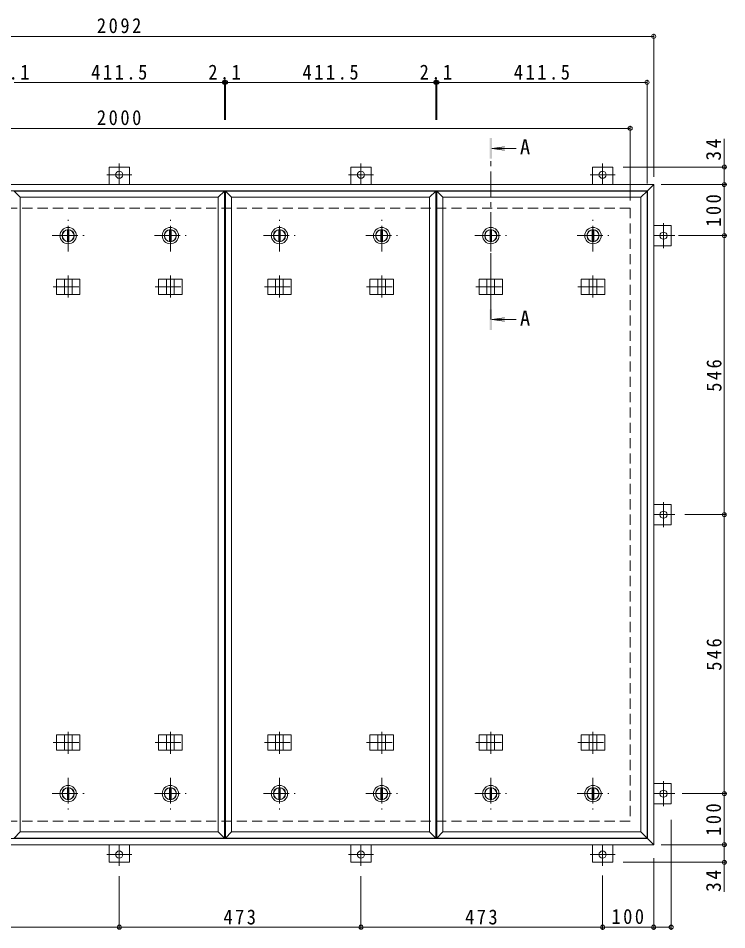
# Model space of a CAD drawing. Units: millimetres at full size, sheet at 1:10. Extents: x -2570 to 2484, y -1962 to 1502.
# Drawn here: x -1280 to 107, y -282 to 1502 of the extents above; entities that cross this region are included whole.
import ezdxf
from ezdxf.enums import TextEntityAlignment as Align

# ---------------------------------------------------------------- set-up
doc = ezdxf.new("R2010")
doc.units = ezdxf.units.MM
doc.header["$LTSCALE"] = 10
doc.header["$PDMODE"] = 32
doc.header["$PDSIZE"] = 8
doc.linetypes.add('CHAIN1', pattern=[8, 5, -1, 1, -1])
doc.linetypes.add('DASHED2', pattern=[3, 2, -1])
for name, color, linetype, lineweight in [('0-1_躯体', 2, 'DASHED2', 9), ('0-2_仕上', 4, 'Continuous', 9), ('0-3_建具', 4, 'Continuous', 9), ('0-5_寸法', 4, 'Continuous', 9), ('0-C', 2, 'Continuous', 9), ('0-E', 3, 'Continuous', 9), ('0-F', 7, 'Continuous', 9)]:
    doc.layers.add(name, color=color, linetype=linetype, lineweight=lineweight)
doc.styles.add('ＭＳ ゴシック', font='')
doc.styles.get('ＭＳ ゴシック').set_extended_font_data('MS Gothic')

msp = doc.modelspace()

# ---------------------------------------------------------------- linework, layer by layer
at = {"layer": '0-1_躯体'}
for p, q in [((-2082.1, 1130.07), (-82.1, 1130.07)), ((-82.1, 1130.07), (-82.1, -69.93)), ((-82.1, -69.93), (-2082.1, -69.93))]:
    msp.add_line(p, q, dxfattribs=at)
at = {"layer": '0-2_仕上'}
for p, q in [((-876.35, 1163.07), (-876.35, -102.93)), ((-874.23, 1163.07), (-874.23, -102.93)), ((-462.73, 1163.07), (-462.73, -102.93)), ((-460.6, 1163.07), (-460.6, -102.93)), ((-49.1, 1163.07), (-49.1, -102.93)), ((-1275.85, 1151.07), (-1275.85, -90.93)), ((-888.35, 1151.07), (-888.35, -90.93)), ((-862.23, 1151.07), (-862.23, -90.93)), ((-474.73, 1151.07), (-474.73, -90.93)), ((-448.6, 1151.07), (-448.6, -90.93)), ((-61.1, 1151.07), (-61.1, -90.93))]:
    msp.add_line(p, q, dxfattribs=at)
for points in [[(-1275.85, 1151.07), (-1287.85, 1163.07), (-876.35, 1163.07)], [(-1275.85, 1151.07), (-888.35, 1151.07), (-876.35, 1163.07)], [(-862.23, 1151.07), (-874.23, 1163.07), (-462.73, 1163.07)], [(-862.23, 1151.07), (-474.73, 1151.07), (-462.73, 1163.07)], [(-448.6, 1151.07), (-460.6, 1163.07), (-49.1, 1163.07)], [(-448.6, 1151.07), (-61.1, 1151.07), (-49.1, 1163.07)], [(-1275.85, -90.93), (-1287.85, -102.93), (-876.35, -102.93)], [(-1275.85, -90.93), (-888.35, -90.93), (-876.35, -102.93)], [(-862.23, -90.93), (-874.23, -102.93), (-462.73, -102.93)], [(-862.23, -90.93), (-474.73, -90.93), (-462.73, -102.93)], [(-448.6, -90.93), (-460.6, -102.93), (-49.1, -102.93)], [(-448.6, -90.93), (-61.1, -90.93), (-49.1, -102.93)]]:
    msp.add_lwpolyline(points, dxfattribs=at)
at = {"layer": '0-3_建具', "color": 2}
for p, q in [((-2128.1, 1176.07), (-36.1, 1176.07)), ((-2116.1, 1164.07), (-48.1, 1164.07)), ((-48.1, 1164.07), (-36.1, 1176.07)), ((-48.1, -103.93), (-48.1, 1164.07)), ((-36.1, 1176.07), (-36.1, -115.93)), ((-48.1, -103.93), (-2116.1, -103.93)), ((-48.1, -103.93), (-36.1, -115.93)), ((-36.1, -115.93), (-2128.1, -115.93))]:
    msp.add_line(p, q, dxfattribs=at)
at = {"layer": '0-3_建具'}
for p, q in [((-1205.19, 991.07), (-1205.19, 961.07)), ((-1205.19, 991.07), (-1159.01, 991.07)), ((-1189.6, 991.07), (-1189.6, 961.07)), ((-1174.6, 991.07), (-1174.6, 961.07)), ((-1159.01, 991.07), (-1159.01, 961.07)), ((-1005.19, 991.07), (-1005.19, 961.07)), ((-1005.19, 991.07), (-959.01, 991.07)), ((-989.6, 991.07), (-989.6, 961.07)), ((-974.6, 991.07), (-974.6, 961.07)), ((-959.01, 991.07), (-959.01, 961.07)), ((-791.57, 991.07), (-791.57, 961.07)), ((-791.57, 991.07), (-745.39, 991.07)), ((-775.98, 991.07), (-775.98, 961.07)), ((-760.98, 991.07), (-760.98, 961.07)), ((-745.39, 991.07), (-745.39, 961.07)), ((-591.57, 991.07), (-591.57, 961.07)), ((-591.57, 991.07), (-545.39, 991.07)), ((-575.98, 991.07), (-575.98, 961.07)), ((-560.98, 991.07), (-560.98, 961.07)), ((-545.39, 991.07), (-545.39, 961.07)), ((-377.94, 991.07), (-377.94, 961.07)), ((-377.94, 991.07), (-331.76, 991.07)), ((-362.35, 991.07), (-362.35, 961.07)), ((-347.35, 991.07), (-347.35, 961.07)), ((-331.76, 991.07), (-331.76, 961.07)), ((-177.94, 991.07), (-177.94, 961.07)), ((-177.94, 991.07), (-131.76, 991.07)), ((-162.35, 991.07), (-162.35, 961.07)), ((-147.35, 991.07), (-147.35, 961.07)), ((-131.76, 991.07), (-131.76, 961.07)), ((-1205.19, 961.07), (-1159.01, 961.07)), ((-1005.19, 961.07), (-959.01, 961.07)), ((-791.57, 961.07), (-745.39, 961.07)), ((-591.57, 961.07), (-545.39, 961.07)), ((-377.94, 961.07), (-331.76, 961.07)), ((-177.94, 961.07), (-131.76, 961.07)), ((-1205.19, 69.07), (-1205.19, 99.07)), ((-1205.19, 99.07), (-1159.01, 99.07)), ((-1189.6, 69.07), (-1189.6, 99.07)), ((-1174.6, 69.07), (-1174.6, 99.07)), ((-1159.01, 69.07), (-1159.01, 99.07)), ((-1005.19, 69.07), (-1005.19, 99.07)), ((-1005.19, 99.07), (-959.01, 99.07)), ((-989.6, 69.07), (-989.6, 99.07)), ((-974.6, 69.07), (-974.6, 99.07)), ((-959.01, 69.07), (-959.01, 99.07)), ((-791.57, 69.07), (-791.57, 99.07)), ((-791.57, 99.07), (-745.39, 99.07)), ((-775.98, 69.07), (-775.98, 99.07)), ((-760.98, 69.07), (-760.98, 99.07)), ((-745.39, 69.07), (-745.39, 99.07)), ((-591.57, 69.07), (-591.57, 99.07)), ((-591.57, 99.07), (-545.39, 99.07)), ((-575.98, 69.07), (-575.98, 99.07)), ((-560.98, 69.07), (-560.98, 99.07)), ((-545.39, 69.07), (-545.39, 99.07)), ((-377.94, 69.07), (-377.94, 99.07)), ((-377.94, 99.07), (-331.76, 99.07)), ((-362.35, 69.07), (-362.35, 99.07)), ((-347.35, 69.07), (-347.35, 99.07)), ((-331.76, 69.07), (-331.76, 99.07)), ((-177.94, 69.07), (-177.94, 99.07)), ((-177.94, 99.07), (-131.76, 99.07)), ((-162.35, 69.07), (-162.35, 99.07)), ((-147.35, 69.07), (-147.35, 99.07)), ((-131.76, 69.07), (-131.76, 99.07)), ((-1205.19, 69.07), (-1159.01, 69.07)), ((-1005.19, 69.07), (-959.01, 69.07)), ((-791.57, 69.07), (-745.39, 69.07)), ((-591.57, 69.07), (-545.39, 69.07)), ((-377.94, 69.07), (-331.76, 69.07)), ((-177.94, 69.07), (-131.76, 69.07))]:
    msp.add_line(p, q, dxfattribs=at)
at = {"layer": '0-3_建具', "linetype": 'CHAIN1'}
for p, q in [((-1182.1, 998.18), (-1182.1, 954.95)), ((-982.1, 998.18), (-982.1, 954.95)), ((-768.48, 998.18), (-768.48, 954.95)), ((-568.48, 998.18), (-568.48, 954.95)), ((-354.85, 998.18), (-354.85, 954.95)), ((-154.85, 998.18), (-154.85, 954.95)), ((-1211.51, 976.07), (-1152.69, 976.07)), ((-1011.51, 976.07), (-952.69, 976.07)), ((-797.89, 976.07), (-739.07, 976.07)), ((-597.89, 976.07), (-539.07, 976.07)), ((-384.26, 976.07), (-325.44, 976.07)), ((-184.26, 976.07), (-125.44, 976.07)), ((-1182.1, 61.95), (-1182.1, 105.19)), ((-982.1, 61.95), (-982.1, 105.19)), ((-768.48, 61.95), (-768.48, 105.19)), ((-568.48, 61.95), (-568.48, 105.19)), ((-354.85, 61.95), (-354.85, 105.19)), ((-154.85, 61.95), (-154.85, 105.19)), ((-1211.51, 84.07), (-1152.69, 84.07)), ((-1011.51, 84.07), (-952.69, 84.07)), ((-797.89, 84.07), (-739.07, 84.07)), ((-597.89, 84.07), (-539.07, 84.07)), ((-384.26, 84.07), (-325.44, 84.07)), ((-184.26, 84.07), (-125.44, 84.07))]:
    msp.add_line(p, q, dxfattribs=at)
at = {"layer": '0-5_寸法'}
for p, q in [((-352.85, 1246.88), (-328.07, 1250.15)), ((-352.85, 1246.88), (-328.07, 1243.62)), ((-352.85, 1246.88), (-305.39, 1246.88)), ((-352.85, 911.76), (-328.07, 915.02)), ((-352.85, 911.76), (-328.07, 908.5)), ((-352.85, 911.76), (-305.39, 911.76))]:
    msp.add_line(p, q, dxfattribs=at)
at = {"layer": '0-5_寸法', "linetype": 'CHAIN1'}
msp.add_line((-354.85, 911.76), (-354.85, 1226.88), dxfattribs=at)
at = {"layer": '0-5_寸法'}
for points in [[(-352.85, 1266.88), (-356.85, 1266.88), (-352.85, 1226.88), (-356.85, 1226.88)], [(-352.85, 891.76), (-356.85, 891.76), (-352.85, 931.76), (-356.85, 931.76)]]:
    msp.add_solid(points, dxfattribs=at)
at = {"layer": '0-C', "linetype": 'CHAIN1'}
for p, q in [((-1182.1, 1045.07), (-1182.1, 1107.07)), ((-982.1, 1045.07), (-982.1, 1107.07)), ((-768.48, 1045.07), (-768.48, 1107.07)), ((-568.48, 1045.07), (-568.48, 1107.07)), ((-354.85, 1045.07), (-354.85, 1107.07)), ((-154.85, 1045.07), (-154.85, 1107.07)), ((-1213.1, 1076.07), (-1151.1, 1076.07)), ((-1013.1, 1076.07), (-951.1, 1076.07)), ((-799.48, 1076.07), (-737.48, 1076.07)), ((-599.48, 1076.07), (-537.48, 1076.07)), ((-385.85, 1076.07), (-323.85, 1076.07)), ((-185.85, 1076.07), (-123.85, 1076.07)), ((-1182.1, 15.07), (-1182.1, -46.93)), ((-982.1, 15.07), (-982.1, -46.93)), ((-768.48, 15.07), (-768.48, -46.93)), ((-568.48, 15.07), (-568.48, -46.93)), ((-354.85, 15.07), (-354.85, -46.93)), ((-154.85, 15.07), (-154.85, -46.93)), ((-1213.1, -15.93), (-1151.1, -15.93)), ((-1013.1, -15.93), (-951.1, -15.93)), ((-799.48, -15.93), (-737.48, -15.93)), ((-599.48, -15.93), (-537.48, -15.93)), ((-385.85, -15.93), (-323.85, -15.93)), ((-185.85, -15.93), (-123.85, -15.93))]:
    msp.add_line(p, q, dxfattribs=at)
at = {"layer": '0-C'}
for p, q in [((-1183.6, 1087.47), (-1183.6, 1064.67)), ((-1180.6, 1087.47), (-1180.6, 1064.67)), ((-983.6, 1087.47), (-983.6, 1064.67)), ((-980.6, 1087.47), (-980.6, 1064.67)), ((-769.98, 1087.47), (-769.98, 1064.67)), ((-766.98, 1087.47), (-766.98, 1064.67)), ((-569.98, 1087.47), (-569.98, 1064.67)), ((-566.98, 1087.47), (-566.98, 1064.67)), ((-356.35, 1087.47), (-356.35, 1064.67)), ((-353.35, 1087.47), (-353.35, 1064.67)), ((-156.35, 1087.47), (-156.35, 1064.67)), ((-153.35, 1087.47), (-153.35, 1064.67)), ((-1183.6, -27.33), (-1183.6, -4.53)), ((-1180.6, -27.33), (-1180.6, -4.53)), ((-983.6, -27.33), (-983.6, -4.53)), ((-980.6, -27.33), (-980.6, -4.53)), ((-769.98, -27.33), (-769.98, -4.53)), ((-766.98, -27.33), (-766.98, -4.53)), ((-569.98, -27.33), (-569.98, -4.53)), ((-566.98, -27.33), (-566.98, -4.53)), ((-356.35, -27.33), (-356.35, -4.53)), ((-353.35, -27.33), (-353.35, -4.53)), ((-156.35, -27.33), (-156.35, -4.53)), ((-153.35, -27.33), (-153.35, -4.53))]:
    msp.add_line(p, q, dxfattribs=at)
for centre, radius in [((-1182.1, 1076.07), 16), ((-982.1, 1076.07), 16), ((-768.48, 1076.07), 16), ((-568.48, 1076.07), 16), ((-354.85, 1076.07), 16), ((-154.85, 1076.07), 16), ((-1182.1, 1076.07), 12), ((-1182.1, 1076.07), 11.5), ((-982.1, 1076.07), 12), ((-982.1, 1076.07), 11.5), ((-768.48, 1076.07), 12), ((-768.48, 1076.07), 11.5), ((-568.48, 1076.07), 12), ((-568.48, 1076.07), 11.5), ((-354.85, 1076.07), 12), ((-354.85, 1076.07), 11.5), ((-154.85, 1076.07), 12), ((-154.85, 1076.07), 11.5), ((-1182.1, -15.93), 16), ((-982.1, -15.93), 16), ((-768.48, -15.93), 16), ((-568.48, -15.93), 16), ((-354.85, -15.93), 16), ((-154.85, -15.93), 16), ((-1182.1, -15.93), 12), ((-1182.1, -15.93), 11.5), ((-982.1, -15.93), 12), ((-982.1, -15.93), 11.5), ((-768.48, -15.93), 12), ((-768.48, -15.93), 11.5), ((-568.48, -15.93), 12), ((-568.48, -15.93), 11.5), ((-354.85, -15.93), 12), ((-354.85, -15.93), 11.5), ((-154.85, -15.93), 12), ((-154.85, -15.93), 11.5)]:
    msp.add_circle(centre, radius, dxfattribs=at)
at = {"layer": '0-E', "linetype": 'CHAIN1'}
for p, q in [((-1082.1, 1217.24), (-1082.1, 1176.07)), ((-609.1, 1217.24), (-609.1, 1176.07)), ((-136.1, 1217.24), (-136.1, 1176.07)), ((-1057.72, 1195.27), (-1106.48, 1195.27)), ((-584.72, 1195.27), (-633.48, 1195.27)), ((-111.72, 1195.27), (-160.48, 1195.27)), ((-16.9, 1051.69), (-16.9, 1100.44)), ((5.07, 1076.07), (-36.1, 1076.07)), ((-16.9, 505.69), (-16.9, 554.44)), ((5.07, 530.07), (-36.1, 530.07)), ((-16.9, -40.31), (-16.9, 8.44)), ((5.07, -15.93), (-36.1, -15.93)), ((-1082.1, -157.11), (-1082.1, -115.93)), ((-609.1, -157.11), (-609.1, -115.93)), ((-136.1, -157.11), (-136.1, -115.93)), ((-1106.48, -135.13), (-1057.72, -135.13)), ((-633.48, -135.13), (-584.72, -135.13)), ((-160.48, -135.13), (-111.72, -135.13))]:
    msp.add_line(p, q, dxfattribs=at)
at = {"layer": '0-E'}
for p, q in [((-1102.1, 1210.27), (-1062.1, 1210.27)), ((-1102.1, 1210.27), (-1102.1, 1176.07)), ((-1062.1, 1210.27), (-1062.1, 1176.07)), ((-629.1, 1210.27), (-589.1, 1210.27)), ((-629.1, 1210.27), (-629.1, 1176.07)), ((-589.1, 1210.27), (-589.1, 1176.07)), ((-156.1, 1210.27), (-116.1, 1210.27)), ((-156.1, 1210.27), (-156.1, 1176.07)), ((-116.1, 1210.27), (-116.1, 1176.07)), ((-1.9, 1096.07), (-36.1, 1096.07)), ((-1.9, 1096.07), (-1.9, 1056.07)), ((-1.9, 1056.07), (-36.1, 1056.07)), ((-1.9, 550.07), (-36.1, 550.07)), ((-1.9, 550.07), (-1.9, 510.07)), ((-1.9, 510.07), (-36.1, 510.07)), ((-1.9, 4.07), (-36.1, 4.07)), ((-1.9, 4.07), (-1.9, -35.93)), ((-1.9, -35.93), (-36.1, -35.93)), ((-1102.1, -150.13), (-1102.1, -115.93)), ((-1062.1, -150.13), (-1062.1, -115.93)), ((-629.1, -150.13), (-629.1, -115.93)), ((-589.1, -150.13), (-589.1, -115.93)), ((-156.1, -150.13), (-156.1, -115.93)), ((-116.1, -150.13), (-116.1, -115.93)), ((-1062.1, -150.13), (-1102.1, -150.13)), ((-589.1, -150.13), (-629.1, -150.13)), ((-116.1, -150.13), (-156.1, -150.13))]:
    msp.add_line(p, q, dxfattribs=at)
for centre in [(-1082.1, 1195.27), (-609.1, 1195.27), (-136.1, 1195.27), (-16.9, 1076.07), (-16.9, 530.07), (-16.9, -15.93), (-1082.1, -135.13), (-609.1, -135.13), (-136.1, -135.13)]:
    msp.add_circle(centre, 7, dxfattribs=at)
at = {"layer": '0-F'}
for p, q in [((-2128.1, 1466.07), (-36.1, 1466.07)), ((-36.1, 1191.07), (-36.1, 1471.07)), ((-1287.85, 1376.07), (-876.35, 1376.07)), ((-876.35, 1379.07), (-876.35, 1303.02)), ((-876.35, 1376.07), (-874.23, 1376.07)), ((-874.23, 1379.07), (-874.23, 1303.02)), ((-874.23, 1376.07), (-462.73, 1376.07)), ((-462.73, 1379.07), (-462.73, 1303.02)), ((-462.73, 1376.07), (-460.6, 1376.07)), ((-460.6, 1379.07), (-460.6, 1303.02)), ((-460.6, 1376.07), (-49.1, 1376.07)), ((-49.1, 1178.07), (-49.1, 1381.07)), ((-2082.1, 1286.07), (-82.1, 1286.07)), ((-82.1, 1145.07), (-82.1, 1291.07)), ((101.99, 1210.27), (101.99, 1265.45)), ((106.99, 1210.27), (-96.1, 1210.27)), ((101.99, 1176.07), (101.99, 1210.27)), ((-21.1, 1176.07), (106.99, 1176.07)), ((101.99, 1076.07), (101.99, 1176.07)), ((12.82, 1076.07), (106.99, 1076.07)), ((101.99, 530.07), (101.99, 1076.07)), ((104.99, 530.07), (25.07, 530.07)), ((101.99, -15.93), (101.99, 530.07)), ((19.41, -15.93), (106.99, -15.93)), ((101.99, -115.93), (101.99, -15.93)), ((-1.9, -282.3), (-1.9, -67.14)), ((-21.1, -115.93), (106.99, -115.93)), ((101.99, -115.93), (101.99, -150.13)), ((-36.1, -142.14), (-36.1, -282.3)), ((106.99, -150.13), (-96.1, -150.13)), ((101.99, -150.13), (101.99, -208.09)), ((-1082.1, -280.3), (-1082.1, -177.11)), ((-609.1, -280.3), (-609.1, -177.11)), ((-136.1, -176.07), (-136.1, -282.3)), ((-1555.1, -277.3), (-1082.1, -277.3)), ((-1082.1, -277.3), (-609.1, -277.3)), ((-609.1, -277.3), (-136.1, -277.3)), ((-136.1, -277.3), (-36.1, -277.3)), ((-36.1, -277.3), (-1.9, -277.3))]:
    msp.add_line(p, q, dxfattribs=at)
for p in [(-36.1, 1466.07), (-876.35, 1376.07), (-874.23, 1376.07), (-462.73, 1376.07), (-460.6, 1376.07), (-49.1, 1376.07), (-82.1, 1286.07), (101.99, 1210.27), (101.99, 1176.07), (101.99, 1076.07), (101.99, 530.07), (101.99, -15.93), (101.99, -115.93), (101.99, -150.13), (-1082.1, -277.3), (-609.1, -277.3), (-136.1, -277.3), (-36.1, -277.3), (-1.9, -277.3)]:
    msp.add_point(p, dxfattribs=at)

# ---------------------------------------------------------------- texts
at = {"layer": '0-5_寸法', "color": 2, "style": 'ＭＳ ゴシック'}
for p in [(-297.82, 1226.49), (-297.82, 891.36)]:
    msp.add_text('A', height=29.33, dxfattribs=at).set_placement(p, align=Align.BOTTOM_LEFT)
at = {"layer": '0-F', "color": 2, "char_height": 29.33, "attachment_point": 7, "style": 'ＭＳ ゴシック'}
for s, insert in [('\\T1.28;\\W0.9;2092', (-1125.85, 1472.07)), ('\\T1.27;\\W0.9;2.1', (-1321.41, 1381.07)), ('\\T1.28;\\W0.9;411.5', (-1137.1, 1381.07)), ('\\T1.27;\\W0.9;2.1', (-907.79, 1381.07)), ('\\T1.28;\\W0.9;411.5', (-723.48, 1381.07)), ('\\T1.27;\\W0.9;2.1', (-494.16, 1381.07)), ('\\T1.28;\\W0.9;411.5', (-309.85, 1381.07)), ('\\T1.28;\\W0.9;2000', (-1125.85, 1292.07)), ('\\T1.27;\\W0.9;473', (-878.1, -272.3)), ('\\T1.27;\\W0.9;473', (-405.1, -272.3)), ('\\T1.27;\\W0.9;100', (-118.6, -271.3))]:
    msp.add_mtext(s, dxfattribs=dict(at, insert=insert))
at = {"layer": '0-F', "color": 2, "char_height": 29.33, "attachment_point": 7, "rotation": 90, "style": 'ＭＳ ゴシック'}
for s, insert in [('\\T1.27;\\W0.95;34', (95.99, 1222.95)), ('\\T1.27;\\W0.9;100', (95.99, 1093.57)), ('\\T1.27;\\W0.9;546', (96.99, 770.57)), ('\\T1.27;\\W0.9;546', (96.99, 224.57)), ('\\T1.27;\\W0.9;100', (95.99, -98.43)), ('\\T1.27;\\W0.95;34', (95.99, -208.09))]:
    msp.add_mtext(s, dxfattribs=dict(at, insert=insert))

doc.saveas('drawing.dxf')
